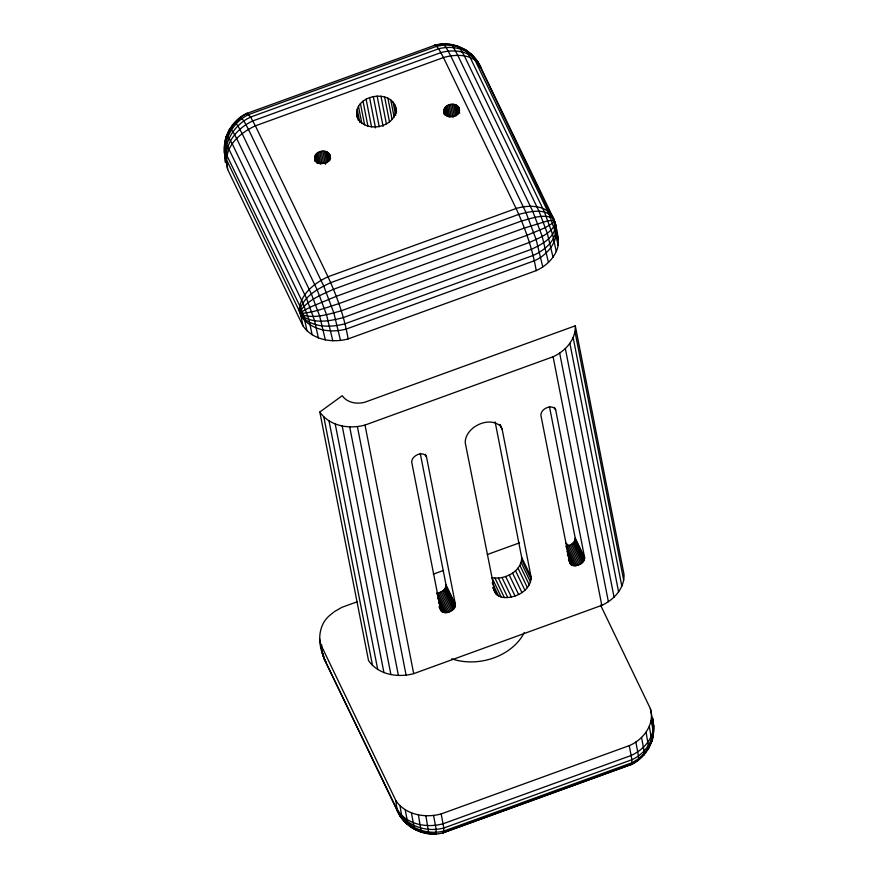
<?xml version="1.0" encoding="UTF-8"?>
<svg xmlns="http://www.w3.org/2000/svg" width="878" height="878" viewBox="0 0 878 878"><rect width="100%" height="100%" fill="white"/><g stroke="black" fill="none" stroke-linecap="round" stroke-linejoin="round"><path stroke-width="1.32" d="M226.623 161.3L227.665 169.465L302.943 325.87C312.733 340.093 332.356 343.254 348.127 338.919L536.217 270.633C544.733 266.616 552.306 260.173 556.279 251.503C560.537 242.504 557.08 232.813 555.335 223.681L553.546 218.534L480.903 67.606C473.593 50.112 452.741 39.927 434.467 45.305L442.995 43.9L446.178 47.467L450.743 55.918L525.988 212.509L536.14 239.551L542.802 266.989M600.541 605.085L650.335 708.535L653.43 724.262C655.548 740.505 646.428 757.341 631.622 764.398L443.533 832.695C425.248 838.062 404.407 827.888 397.097 810.394L324.454 659.466L322.665 654.319C317.551 640.852 318.44 624.06 330.6 614.699M322.665 654.319L321.491 648.425L321.688 644.781M555.335 223.681C560.373 239.409 548.234 254.807 534.285 260.788L346.195 329.074C330.424 333.41 310.801 330.249 301.011 316.025L299.222 310.878L226.59 159.95C220.268 142.368 230.629 121.208 247.311 113.35L250.614 117.059L255.377 125.839L328.01 276.768C337.13 296.588 344.483 317.364 348.127 338.919M319.822 412.012C329.612 426.236 349.235 429.397 365.007 425.062L553.096 356.764C565.136 351.321 575.924 339.753 575.299 325.804L364.809 402.234C356.929 404.396 347.117 402.815 342.222 395.704L319.822 412.012L368.53 660.585C378.308 674.809 397.943 677.97 413.703 673.645L601.803 605.348C613.843 599.894 624.631 588.326 624.006 574.377L575.299 325.804M319.559 638.58L320.733 644.474L396.011 800.879C405.801 815.102 425.424 818.263 441.195 813.928L629.285 745.631C643.355 739.737 655.197 724.141 650.335 708.535M441.195 813.928L443.796 828.02L443.533 832.695L442.589 832.948L630.689 764.65C642.367 758.943 650.785 747.507 652.848 734.677C654.549 734.897 651.278 711.246 652.025 721.233M226.59 159.95C227.117 143.663 241.702 132.128 255.377 125.839L443.467 57.553C456.077 53.821 474.636 53.613 480.903 67.606M299.222 310.878C299.749 294.591 314.335 283.045 328.01 276.768L516.099 208.481C528.71 204.75 547.279 204.541 553.546 218.534M314.609 157.634C315.29 149.776 329.821 148.459 330.315 156.964C329.634 164.823 315.103 166.14 314.609 157.634L315.389 161.596M357.401 117.981C350.695 94.33 395.374 86.703 396.483 111.605M443.796 110.738C444.477 102.88 458.996 101.552 459.49 110.057C458.81 117.915 444.29 119.243 443.796 110.738L444.564 114.7M446.101 612.701L442.435 612.098L440.657 609.815L411.727 462.146C411.387 455.594 423.196 450.326 426.488 456.779L455.419 604.448C455.616 609.244 450.326 612.24 446.101 612.701L436.717 593.21C440.943 592.738 446.233 589.742 446.035 584.957L420.266 453.388M500.153 424.601L502.15 429.309L531.08 576.978C531.179 591.037 513.806 599.652 501.283 597.117L491.899 577.625C504.422 580.149 521.795 571.534 521.697 557.486L495.137 421.89M575.288 565.805L571.622 565.191L569.844 562.908L540.903 415.239C540.574 408.698 552.383 403.419 555.675 409.872L584.605 557.552C584.803 562.337 579.502 565.333 575.288 565.805L565.904 546.303C570.118 545.831 575.419 542.834 575.222 538.049L549.441 406.492M536.217 270.633C532.573 249.067 525.22 228.291 516.099 208.481L443.467 57.553L438.704 48.773L435.411 45.052L246.378 113.602C231.572 120.659 222.452 137.495 224.57 153.738L227.665 169.465M433.578 815.432L436.168 829.359L435.905 833.859C417.215 834.89 396.252 820.82 396.011 800.879M652.848 734.677L653.298 734.557C650.324 696.517 656.129 733.426 651.531 742.031L650.938 742.195M226.206 137.023L229.663 128.989L230.387 128.792L232.955 131.678L236.643 138.494L311.383 294.009L319.592 315.85L325.343 339.896M229.345 130.284L234.997 122.558L237.927 125.85L242.141 133.632L317.167 289.784L326.528 314.697L332.817 340.763M312.151 334.792L308.869 319.504L302.888 302.954L228.971 149.238L226.711 145.079L224.702 143.443C227.556 185.818 222.013 145.452 226.469 135.969L227.973 136.551L232.198 143.772L306.565 298.454L314.609 320.711L318.363 337.887M299.486 311.46C302.877 296.665 318.045 288.61 330.71 282.661L518.81 214.375C529.752 211.576 546.84 207.197 553.809 219.116M464.122 50.639L464.978 49.42L471.782 54.568L474.921 59.934L548.838 213.65L554.819 230.201L558.101 245.489M470.465 54.93L471.113 54.019L477.182 60.823L480.661 67.123M475.821 60.297L475.942 59.814C467.974 49.541 455.089 43.549 442.095 44.141M480.057 67.277L475.942 59.814L480.442 66.739M323.389 656.821L322.928 653.759L323.148 656.118M554.611 221.179L556.509 229.575M226.008 140.063L224.581 145.66L224.373 152.498L225.679 159.203M299.76 312.107C306.949 300.078 321.359 294.898 333.497 289.279L521.587 220.982C531.508 218.424 542.758 213.771 552.8 217.963L554.084 219.763M356.874 115.336C362.482 134.927 398.019 127.914 395.704 107.643M233.8 124.259L240.715 117.345L243.886 120.923L248.463 129.362L323.697 285.954L333.849 312.996L340.51 340.434M334.496 611.582L341.783 607.367L357.247 601.759M333.794 612.153L333.08 612.723M332.367 613.283L331.302 614.128M300.035 312.798L310.099 307.179L336.252 296.347L524.353 228.06L548.015 220.795L554.358 220.466M433.249 574.157L443.555 570.415M487.367 554.512L519.567 542.823M637.285 760.655L638.185 760.414L638.58 758.811L638.449 755.914L635.87 741.987M435.005 834.1L435.905 833.859M449.821 44.482L451.918 45.294L453.575 47.555L457.789 55.336L532.825 211.488L542.187 236.401L548.476 262.456M457.35 46.325L465.9 50.167L470.125 57.388L544.481 212.07L552.525 234.327L556.279 251.503M246.378 113.602L247.311 113.35M397.339 810.877L402.058 818.186L400.006 805.741M630.689 764.65L631.622 764.398L631.897 759.722L629.285 745.631M647.613 749.208L648.337 749.011L651.794 740.977L649.347 726.501M643.003 755.442L643.837 755.212L644.068 751.074L641.544 737.465M300.298 313.512C313.611 312.678 326.265 307.585 338.886 303.612L526.976 235.315L545.414 227.611L554.38 222.145L478.565 63.392C470.992 50.913 453.97 48.927 440.943 52.592L252.853 120.89C238.092 127.628 224.889 142.335 226.337 159.456M428.596 832.794L431.109 832.882M324.454 659.466L399.435 814.608C405.087 823.608 413.922 830.983 424.864 832.41M493.831 590.214L496.498 594.582L501.283 597.117M300.528 314.225C313.666 319.427 328.306 314.247 341.279 310.779L529.368 242.493C538.653 238.059 550.407 234.206 555.072 224.23L554.852 221.882M323.642 657.534L324.388 657.973L323.62 655.855M404.264 820.414L406.36 821.753M472.671 55.775C463.474 47.741 450.326 45.733 438.704 48.773L250.614 117.059C234.942 124.303 223.33 141.49 226.118 159.083M405.329 822.225L413.615 828.426L413.79 825.441L411.431 812.885M300.737 314.895C312.678 324.454 329.711 321.194 343.342 317.584L531.431 249.297C541.814 244.402 557.629 236.325 555.05 222.551M565.849 543.208L569.438 545.995M652.859 726.6L653.671 726.38L652.343 719.093M426.082 832.706L428.179 833.518L428.541 832.037L425.885 815.761M418.817 830.961L420.65 831.675L420.968 830.39L418.411 814.905M401.257 816.342L397.097 810.394M300.902 315.498C311.624 327.9 330.369 327.757 344.999 323.762L533.1 255.476C545.359 250.186 559.516 238.026 555.214 223.166M397.943 810.723C407.732 824.947 427.356 828.108 443.116 823.773L631.216 755.475C641.577 750.668 650.774 741.866 653.1 730.331L651.169 720.487M501.327 427.037C490.275 414.855 464.967 426.862 465.241 442.71L495.005 592.65M477.928 64.017L479.3 65.916M398.008 811.14C407.085 826.527 427.037 832.531 443.796 828.02L631.897 759.722C647.108 752.995 657.567 735.27 652.321 718.797M323.916 658.237L325.2 660.036M477.906 63.435L479.981 66.563M398.019 811.437C406.525 827.548 426.478 835.626 443.939 831.027L632.028 762.73L638.58 758.811L644.2 753.741L648.655 747.716L646.098 732.241M324.191 658.884L326.012 661.968M476.216 59.748L480.112 66.377M397.888 811.623L401.784 818.252M397.558 811.261L400.818 817.177L406.887 823.981L407.469 821.643L405.208 809.79M556.081 231.068L558.441 239.42M554.501 407.436L555.675 409.872M575.222 538.049L584.605 557.552M575.266 539.059L584.649 558.562M575.024 540.135L584.408 559.637M574.508 541.232L583.892 560.735M573.74 542.319L583.124 561.81M572.741 543.328L582.125 562.831M571.556 544.25L580.94 563.753M570.228 545.04L579.612 564.532M568.801 545.655L578.185 565.147M567.342 546.083L576.725 565.575M566.881 551.186L573.927 565.805M567.407 554.633L572.686 565.608M568.692 559.099L571.622 565.191M568.428 559.714L570.766 564.587M499.801 424.436L502.15 429.309M521.697 557.486L531.08 576.978M521.817 560.01L531.201 579.502M521.225 562.699L530.597 582.202M519.93 565.443L529.313 584.946M517.998 568.143L527.382 587.645M515.507 570.689L524.89 590.192M512.532 572.983L521.916 592.485M509.207 574.947L518.591 594.439M505.662 576.484L515.046 595.986M502.007 577.559L511.391 597.051M498.408 578.119L507.791 597.611M494.994 578.141L504.378 597.633M492.174 582.685L498.627 596.085M492.986 587.261L496.498 594.582M493.008 587.942L494.171 590.378M425.314 454.343L426.488 456.779M446.035 584.957L455.419 604.448M446.079 585.966L455.462 605.458M445.848 587.042L455.232 606.533M445.333 588.139L454.716 607.642M444.553 589.215L453.937 608.717M443.555 590.235L452.938 609.738M442.369 591.157L451.753 610.649M441.041 591.937L450.425 611.439M439.615 592.551L448.998 612.054M438.166 592.99L447.55 612.482M437.705 598.094L444.74 612.712M438.813 602.758L443.5 612.504M439.505 606.007L442.435 612.098M439.241 606.621L441.59 611.494M439.23 607.06L440.986 610.726M321.491 648.425L322.95 655.449M574.98 331.621L623.687 580.204M573.158 337.635L621.854 586.219M553.03 257.232L547.268 233.175L539.07 211.335L464.33 55.83L459.183 47.028L451.918 45.294L444.378 45.019L436.838 46.227L248.748 114.513C232.451 122.163 222.211 141.018 225.931 158.83M569.899 343.375L618.606 591.948M565.355 348.599L614.051 597.183M559.681 353.121L608.377 601.704M553.096 356.764L601.803 605.348M459.029 107.72L459.545 110.354M458.36 106.677L459.655 113.284M457.438 105.777L458.722 112.384M456.286 105.064L458.096 114.305M454.958 104.548L457.032 115.117M453.509 104.262L455.836 116.148M451.983 104.208L454.31 116.094M450.447 104.394L453.037 117.597M448.954 104.811L451.281 116.697M447.56 105.437L449.898 117.323M446.331 106.26L448.406 116.829M445.3 107.237L447.121 116.489M444.52 108.345L445.815 114.941M444.016 109.52L445.047 114.798M443.873 111.934L444.4 114.579M394.749 104.789L396.428 113.284M393.081 102.188L395.671 115.402M390.765 99.949L394.134 117.125M387.9 98.149L392.038 119.287M384.586 96.865L389.503 121.965M380.953 96.152L386.386 123.886M377.134 96.02L383.093 126.388M373.293 96.481L379.241 126.849M369.561 97.513L375.521 127.892M366.093 99.093L371.526 126.827M363.009 101.146L367.926 126.234M360.441 103.593L364.589 124.72M358.487 106.348L361.846 123.513M357.214 109.3L359.793 122.503M356.666 112.329L358.224 120.253M329.843 154.627L330.622 158.589M329.173 153.584L330.205 158.863M328.251 152.684L329.799 160.608M327.099 151.971L328.91 161.212M325.782 151.455L327.845 162.024M324.322 151.17L326.649 163.056M322.797 151.115L325.387 164.318M321.26 151.301L323.587 163.187M319.768 151.707L322.094 163.593M318.385 152.344L320.711 164.23M317.145 153.167L319.219 163.725M316.124 154.144L317.935 163.385M315.334 155.241L316.892 163.165M314.829 156.427L315.861 161.706M314.697 158.841L315.213 161.486M365.007 425.062L413.703 673.645M357.39 426.565L406.097 675.149M349.696 426.906L398.403 675.478M342.211 426.039L390.919 674.622M335.231 424.019L383.938 672.603M329.02 420.924L377.727 669.508M306.938 330.732L304.183 317.54L300.495 307.344L224.724 151.06L225.657 158.907M323.817 416.874L372.524 665.447M301.011 316.025L302.943 325.87M321.842 649.972L322.786 654.834M652.069 719.17L652.332 721.65M524.342 632.445A52.439 40.575 -11.1 0 1 451.698 658.818"/></g></svg>
